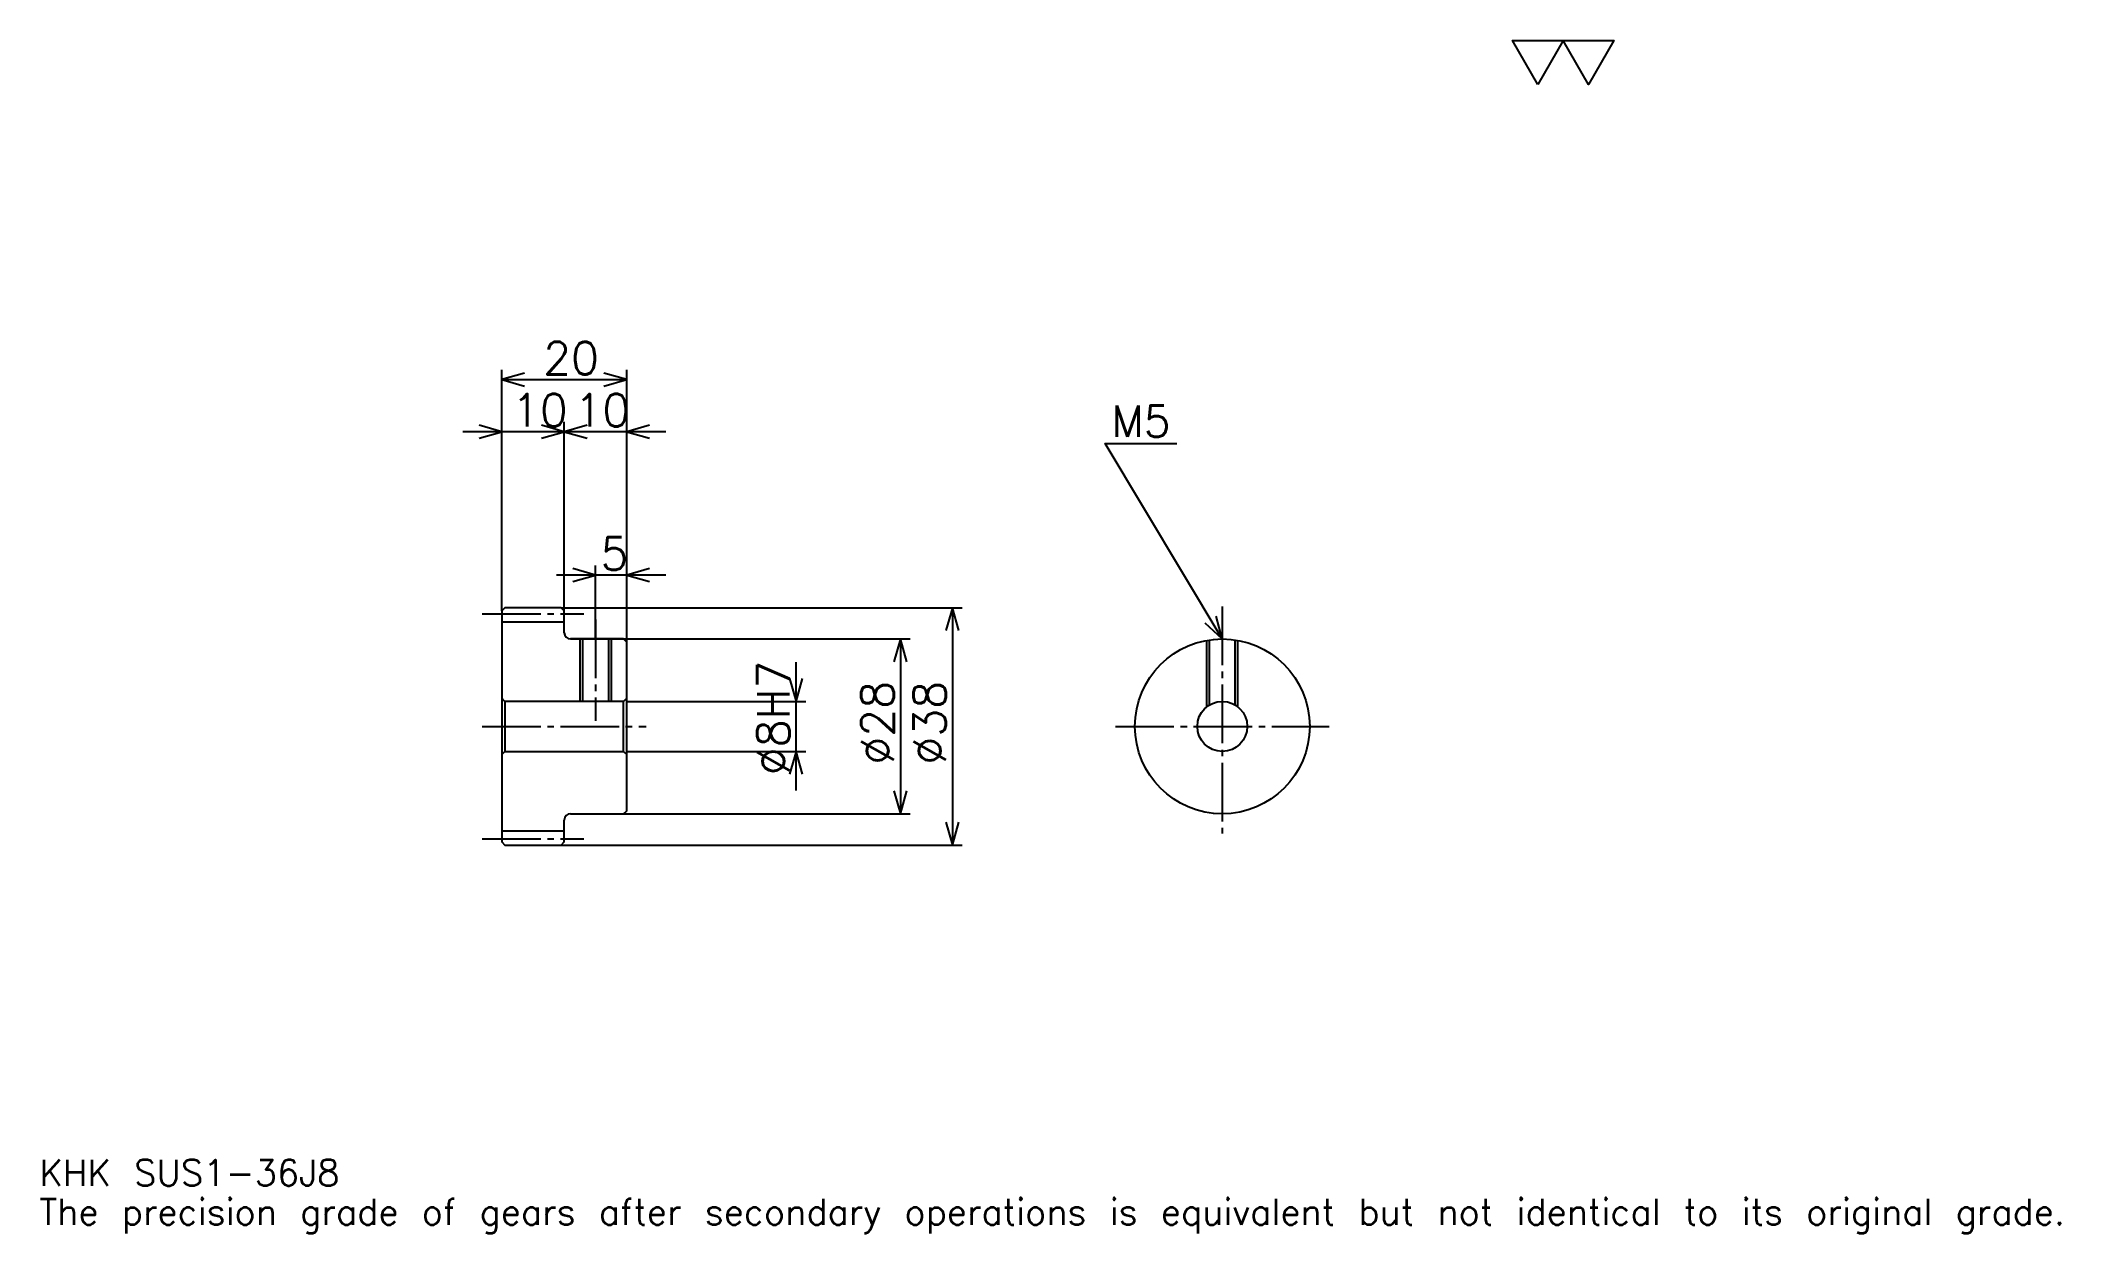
# Model space of a CAD drawing. Extents: x 11 to 334, y 4 to 195.
import ezdxf

# ---------------------------------------------------------------- set-up
doc = ezdxf.new("R2010")
doc.units = 0
doc.linetypes.add('DASHDOT', pattern=[12.521738, 9.391304, -1.043478, 1.043478, -1.043478])
doc.layers.get('0').update_dxf_attribs({"linetype": 'CONTINUOUS'})
doc.layers.add('DASHDOT', color=6, linetype='DASHDOT')
doc.styles.add('KANJI', font='TXT', dxfattribs={"bigfont": 'BIGFONT'})

msp = doc.modelspace()

# ---------------------------------------------------------------- linework, layer by layer
at = {"color": 5}
for p, q in [((84.521736, 104.043472), (84.521736, 142.130432)), ((84.521736, 140.565216), (104.521736, 140.565216)), ((104.521736, 104.043472), (104.521736, 142.130432)), ((94.521736, 104.043472), (94.521736, 133.782593)), ((100.782608, 132.217377), (78.260864, 132.217377)), ((110.782608, 132.217377), (88.260864, 132.217377)), ((99.521736, 104.043472), (99.521736, 110.82608)), ((110.782608, 109.260864), (93.260864, 109.260864)), ((84.521736, 103.543472), (84.521736, 104.043472)), ((94.021736, 104.043472), (104.521736, 104.043472)), ((94.521736, 103.543472), (94.521736, 104.043472)), ((99.521736, 99.043472), (99.521736, 104.043472)), ((104.521736, 104.043472), (158.260864, 104.043472)), ((104.521736, 98.543472), (104.521736, 104.043472)), ((156.695648, 104.043472), (156.695648, 66.043472)), ((95.521736, 99.043472), (104.521736, 99.043472)), ((104.521736, 99.043472), (149.91304, 99.043472)), ((148.347824, 99.043472), (148.347824, 71.043472)), ((131.652161, 74.7826), (131.652161, 95.304344)), ((104.521736, 89.043472), (133.217377, 89.043472)), ((104.521736, 81.043472), (133.217377, 81.043472)), ((95.521736, 71.043472), (104.521736, 71.043472)), ((104.521736, 71.043472), (149.91304, 71.043472)), ((94.021736, 66.043472), (104.521736, 66.043472)), ((104.521736, 66.043472), (158.260864, 66.043472))]:
    msp.add_line(p, q, dxfattribs=at)
at = {"color": 4}
for p, q in [((84.521736, 101.793472), (94.521736, 101.793472)), ((85.021736, 89.043472), (85.021736, 81.043472)), ((104.021736, 89.043472), (104.521736, 89.543472)), ((104.021736, 81.043472), (104.521736, 80.543472)), ((84.521736, 68.293472), (94.521736, 68.293472))]:
    msp.add_line(p, q, dxfattribs=at)
at = {"color": 7}
msp.add_lwpolyline([(250.434784, 187.82608), (246.365219, 194.87999), (262.643494, 194.87999), (258.573914, 187.82608), (254.504349, 194.87999), (250.434784, 187.82608)], dxfattribs=at)
at = {"color": 5}
for points in [[(88.173912, 141.608688), (84.521736, 140.565216), (88.173912, 139.521729)], [(100.86956, 139.521729), (104.521736, 140.565216), (100.86956, 141.608688)], [(80.86956, 131.173904), (84.521736, 132.217377), (80.86956, 133.260864)], [(90.86956, 131.173904), (94.521736, 132.217377), (90.86956, 133.260864)], [(98.173912, 133.260864), (94.521736, 132.217377), (98.173912, 131.173904)], [(108.173912, 133.260864), (104.521736, 132.217377), (108.173912, 131.173904)], [(199.91304, 99.043472), (181.130432, 130.347824), (192.608704, 130.347824)], [(95.86956, 108.217384), (99.521736, 109.260864), (95.86956, 110.304344)], [(108.173912, 110.304344), (104.521736, 109.260864), (108.173912, 108.217384)], [(157.739136, 100.391296), (156.695648, 104.043472), (155.652161, 100.391296)], [(197.139236, 101.638321), (199.91304, 99.043472), (198.928787, 102.712051)], [(149.391296, 95.391296), (148.347824, 99.043472), (147.304352, 95.391296)], [(130.608688, 92.695648), (131.652161, 89.043472), (132.695648, 92.695648)], [(132.695648, 77.391296), (131.652161, 81.043472), (130.608688, 77.391296)], [(147.304352, 74.695648), (148.347824, 71.043472), (149.391296, 74.695648)], [(155.652161, 69.695648), (156.695648, 66.043472), (157.739136, 69.695648)]]:
    msp.add_lwpolyline(points, dxfattribs=at)
at = {"color": 4}
for points in [[(94.521736, 100.043472), (94.521736, 103.543472), (94.021736, 104.043472), (85.021736, 104.043472), (84.521736, 103.543472), (84.521736, 80.543472)], [(95.521736, 71.043472), (104.021736, 71.043472), (104.521736, 71.543472), (104.521736, 98.543472), (104.021736, 99.043472), (95.521736, 99.043472)], [(97.021736, 99.043472), (97.021736, 89.043472)], [(97.456734, 99.043472), (97.456734, 89.043472)], [(101.586739, 99.043472), (101.586739, 89.043472)], [(102.021736, 99.043472), (102.021736, 89.043472)], [(197.41304, 88.16597), (197.41304, 98.818451)], [(197.848038, 88.469223), (197.848038, 98.890343)], [(201.978043, 88.469223), (201.978043, 98.890343)], [(202.41304, 88.16597), (202.41304, 98.818451)], [(84.521736, 80.543472), (85.021736, 81.043472), (104.021736, 81.043472), (104.021736, 89.043472), (85.021736, 89.043472), (84.521736, 89.543472)], [(84.521736, 80.543472), (84.521736, 66.543472), (85.021736, 66.043472), (94.021736, 66.043472), (94.521736, 66.543472), (94.521736, 70.043472)]]:
    msp.add_lwpolyline(points, dxfattribs=at)
for radius in [14, 4]:
    msp.add_circle((199.91304, 85.043472), radius, dxfattribs=at)
for centre, start, end in [((95.521736, 100.043472), 180, 270), ((95.521736, 70.043472), 90, 180)]:
    msp.add_arc(centre, 1, start, end, dxfattribs=at)
at = {"layer": 'DASHDOT', "color": 7}
for p, q in [((199.91304, 104.260864), (199.91304, 67.91304)), ((81.391304, 103.043472), (97.652168, 103.043472)), ((81.391304, 85.043472), (107.652168, 85.043472)), ((182.782608, 85.043472), (217.043488, 85.043472)), ((81.391304, 67.043472), (97.652168, 67.043472))]:
    msp.add_line(p, q, dxfattribs=at)
msp.add_lwpolyline([(99.521736, 102.173904), (99.521736, 85.91304)], dxfattribs=at)

# ---------------------------------------------------------------- texts
at = {"color": 7, "style": 'KANJI'}
for s, height, p in [('20', 5.217391, (91.130432, 141.399994)), ('10', 5.217391, (86.130432, 133.05217)), ('10', 5.217391, (96.130432, 133.05217)), ('M5', 5.008696, (182.17392, 131.391296)), ('5', 5.217391, (100.32608, 110.095642)), ('KHK SUS1-36J8', 4.173913, (10.434783, 11.478261)), ('The precision grade of gears after secondary operations is equivalent but not identical to its original grade.', 4.173913, (10.434783, 5.217391))]:
    msp.add_text(s, height=height, dxfattribs=at).set_placement(p)
for s, p in [('%%c8H7', (130.608688, 77.217384)), ('%%c28', (147.304352, 78.91304)), ('%%c38', (155.652161, 78.91304))]:
    msp.add_text(s, height=5.217391, rotation=90, dxfattribs=at).set_placement(p)

doc.saveas('drawing.dxf')
